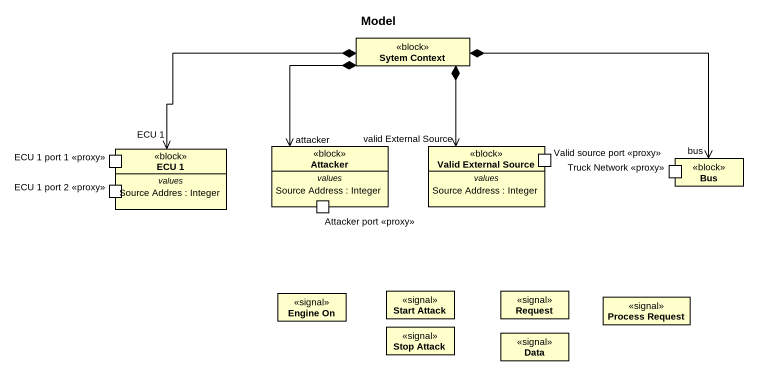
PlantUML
@startuml
title Model
allowmixing
hide circle
hide empty members
class "Sytem Context" as Sytem_Context <<block>>
class "ECU 1" as ECU_1 <<block>> {
  -- values --
  Source Addres : Integer
  -- ports --
  ECU 1 port 1 <<proxy>>
  ECU 1 port 2 <<proxy>>
}
class Attacker <<block>> {
  -- values --
  Source Address : Integer
  -- ports --
  Attacker port <<proxy>>
}
class "Valid External Source" as Valid_External_Source <<block>> {
  -- values --
  Source Address : Integer
  -- ports --
  Valid source port <<proxy>>
}
rectangle Bus <<block>> {
  port "Truck Network <<proxy>>" as Truck_Network_proxy
}
class "Engine On" as Engine_On <<signal>>
class "Start Attack" as Start_Attack <<signal>>
class Request <<signal>>
class "Process Request" as Process_Request <<signal>>
class "Stop Attack" as Stop_Attack <<signal>>
class Data <<signal>>
Sytem_Context *-left-> "ECU 1" ECU_1
Sytem_Context *--> "attacker" Attacker
Sytem_Context *--> "valid External Source" Valid_External_Source
Sytem_Context *-right-> "bus" Bus
@enduml
